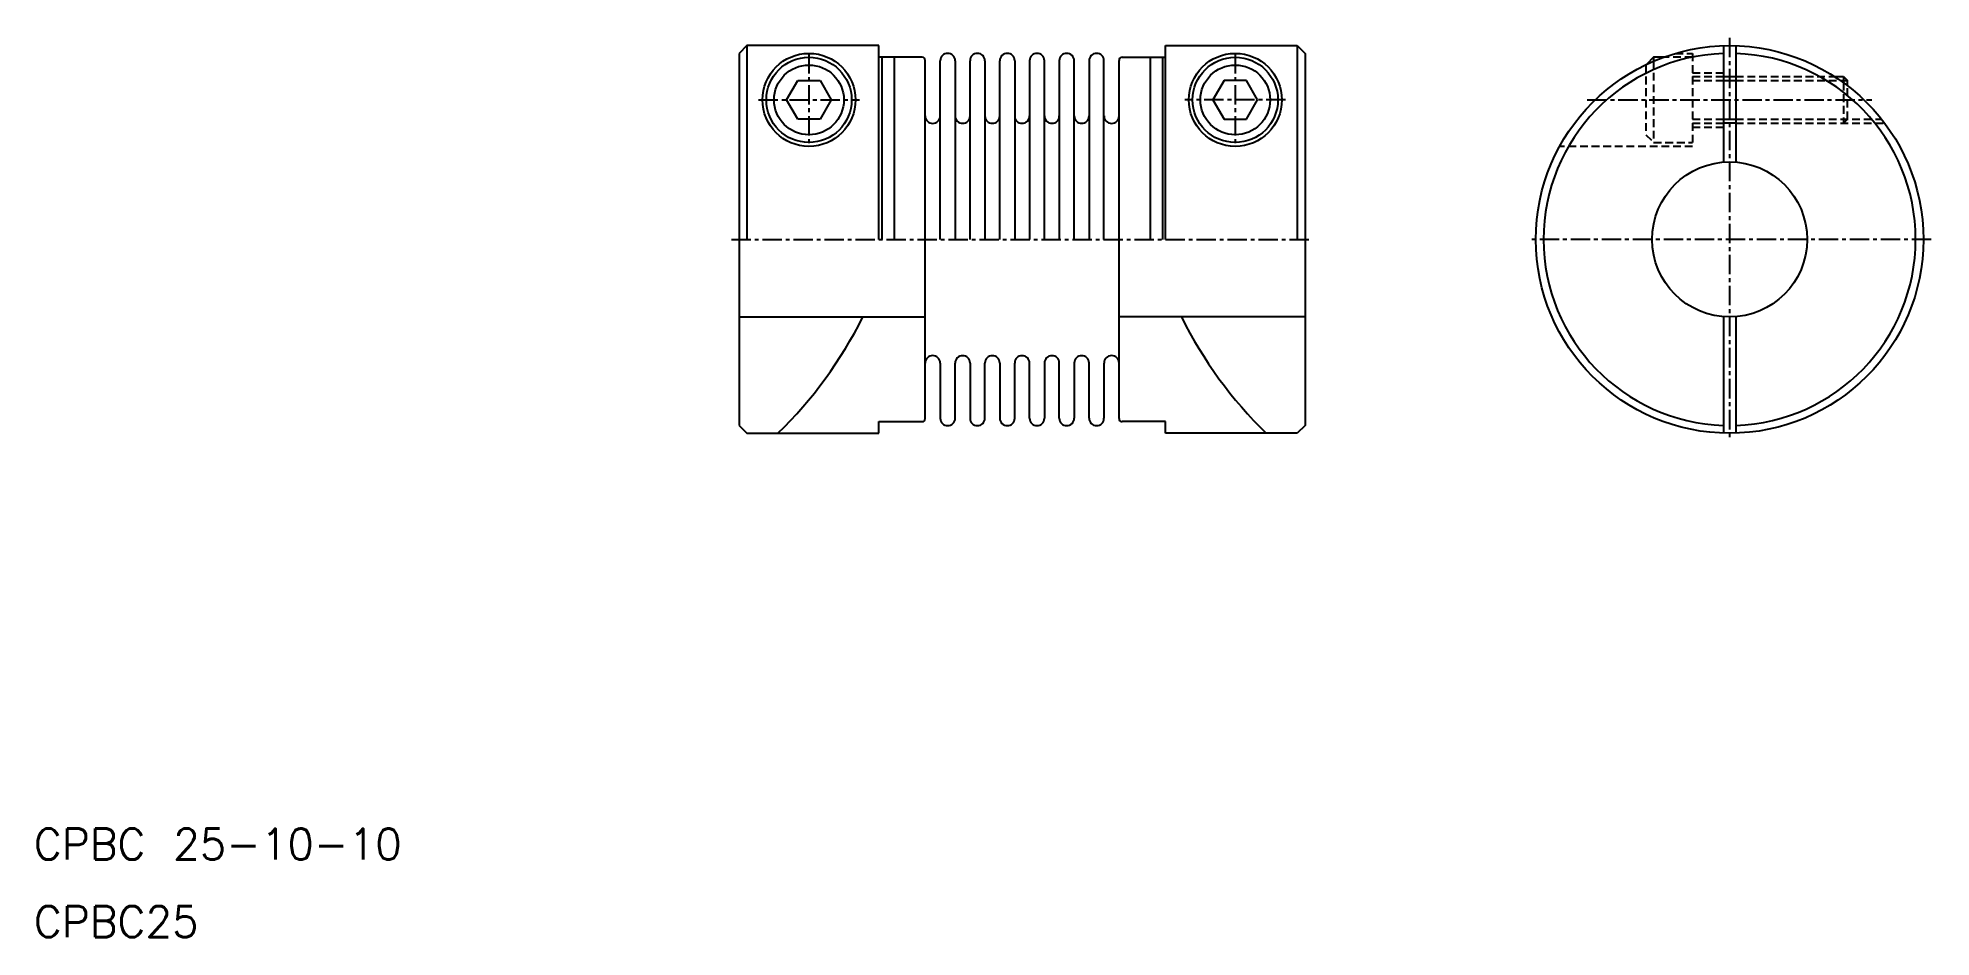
# Model space of a CAD drawing. Extents: x 5 to 127, y 5 to 63.
import ezdxf

# ---------------------------------------------------------------- set-up
doc = ezdxf.new("R2010")
doc.units = 0
doc.linetypes.add('CENTER', pattern=[2, 1.25, -0.25, 0.25, -0.25])
doc.linetypes.add('DASHED', pattern=[0.75, 0.5, -0.25])
doc.layers.get('0').update_dxf_attribs({"linetype": 'CONTINUOUS'})
doc.layers.add('CENTER', color=1, linetype='CENTER')
doc.styles.get("Standard").update_dxf_attribs({"font": 'txt', "bigfont": 'BIGFONT'})

msp = doc.modelspace()

# ---------------------------------------------------------------- linework, layer by layer
at = {"color": 7, "linetype": 'CONTINUOUS'}
for p, q in [((51, 62.5), (50.5, 62)), ((51, 62.5), (51, 50)), ((59.5, 62.5), (51, 62.5)), ((59.5, 50), (59.5, 62.5)), ((78, 50), (78, 62.5)), ((78, 62.5), (86.5, 62.5)), ((86.5, 62.5), (86.5, 50)), ((86.5, 62.5), (87, 62)), ((113.99, 62.49), (113.99, 54.98)), ((114.79, 62.49), (114.79, 54.98)), ((50.5, 62), (50.5, 38)), ((62.3, 61.75), (59.5, 61.75)), ((59.7, 61.75), (59.7, 50)), ((60.5, 61.75), (60.5, 50)), ((62.5, 38.45), (62.5, 61.55)), ((63.47, 50), (63.47, 61.52)), ((64.43, 61.52), (64.43, 50)), ((65.39, 50), (65.39, 61.52)), ((66.35, 61.52), (66.35, 50)), ((67.31, 50), (67.31, 61.52)), ((68.27, 61.52), (68.27, 50)), ((69.23, 61.52), (69.23, 50)), ((70.19, 50), (70.19, 61.52)), ((71.15, 61.52), (71.15, 50)), ((72.11, 50), (72.11, 61.52)), ((73.07, 61.52), (73.07, 50)), ((74.03, 50), (74.03, 61.52)), ((75, 38.45), (75, 61.55)), ((75.2, 61.75), (78, 61.75)), ((77, 61.75), (77, 50)), ((77.8, 61.75), (77.8, 50)), ((87, 62), (87, 38)), ((109.49, 61.75), (109.03, 61.29)), ((109.49, 61.75), (109.49, 61.5)), ((110.12, 61.75), (109.49, 61.75)), ((53.56, 59), (54.28, 60.25)), ((54.28, 60.25), (55.72, 60.25)), ((55.72, 60.25), (56.44, 59)), ((81.78, 60.25), (81.06, 59)), ((83.22, 60.25), (81.78, 60.25)), ((83.94, 59), (83.22, 60.25)), ((113.99, 60.5), (114.79, 60.5)), ((121.17, 60.5), (121.74, 60.5)), ((121.74, 60.5), (121.99, 60.25)), ((121.74, 60.5), (121.74, 60.11)), ((121.99, 59.92), (121.99, 60.25)), ((54.28, 57.75), (53.56, 59)), ((56.44, 59), (55.72, 57.75)), ((81.06, 59), (81.78, 57.75)), ((83.22, 57.75), (83.94, 59)), ((55.72, 57.75), (54.28, 57.75)), ((81.78, 57.75), (83.22, 57.75)), ((114.79, 57.5), (113.99, 57.5)), ((107.71, 56), (107.71, 56)), ((109.85, 56), (109.85, 56)), ((50.5, 45), (62.5, 45)), ((87, 45), (75, 45)), ((113.99, 45.02), (113.99, 37.51)), ((114.79, 45.02), (114.79, 37.51)), ((63.47, 42.02), (63.47, 38.47)), ((64.43, 38.47), (64.43, 42.02)), ((65.39, 42.02), (65.39, 38.47)), ((66.35, 38.47), (66.35, 42.02)), ((67.31, 42.02), (67.31, 38.47)), ((68.27, 38.47), (68.27, 42.02)), ((69.23, 38.47), (69.23, 42.02)), ((70.19, 42.02), (70.19, 38.47)), ((71.15, 38.47), (71.15, 42.02)), ((72.11, 42.02), (72.11, 38.47)), ((73.07, 38.47), (73.07, 42.02)), ((74.03, 42.02), (74.03, 38.47)), ((50.5, 38), (51, 37.5)), ((59.5, 38.25), (62.3, 38.25)), ((59.5, 37.5), (59.5, 38.25)), ((78, 38.25), (75.2, 38.25)), ((78, 37.5), (78, 38.25)), ((87, 38), (86.5, 37.5)), ((51, 37.5), (59.5, 37.5)), ((86.5, 37.5), (78, 37.5))]:
    msp.add_line(p, q, dxfattribs=at)
at = {"color": 3, "linetype": 'DASHED'}
for p, q in [((109.03, 61.29), (108.99, 61.25)), ((108.99, 61.25), (108.99, 56.75)), ((109.49, 61.5), (109.49, 56.25)), ((111.99, 61.75), (110.12, 61.75)), ((110.89, 62), (111.99, 62)), ((111.99, 62), (111.99, 56)), ((111.99, 60.75), (113.99, 60.75)), ((111.99, 60.5), (113.99, 60.5)), ((111.99, 60.25), (113.99, 60.25)), ((114.79, 60.5), (121.17, 60.5)), ((114.79, 60.25), (121.54, 60.25)), ((121.74, 60.11), (121.74, 57.5)), ((121.99, 57.75), (121.99, 59.92)), ((111.99, 57.75), (113.99, 57.75)), ((111.99, 57.5), (113.99, 57.5)), ((114.79, 57.75), (124.2, 57.75)), ((114.79, 57.5), (124.39, 57.5)), ((121.99, 57.75), (121.74, 57.5)), ((108.99, 56.75), (109.49, 56.25)), ((109.49, 56.25), (111.99, 56.25)), ((111.99, 57.25), (113.99, 57.25)), ((111.99, 56), (103.42, 56))]:
    msp.add_line(p, q, dxfattribs=at)
at = {"color": 3, "linetype": 'CONTINUOUS'}
for p, q in [((113.99, 60.25), (114.79, 60.25)), ((121.54, 60.25), (121.99, 60.25)), ((113.99, 57.75), (114.79, 57.75))]:
    msp.add_line(p, q, dxfattribs=at)
at = {"color": 7, "linetype": 'CONTINUOUS'}
for centre, radius in [((114.39, 50), 12.5), ((55, 59), 3), ((55, 59), 2.75), ((55, 59), 2.25), ((82.5, 59), 3), ((82.5, 59), 2.75), ((82.5, 59), 2.25), ((114.39, 50), 5)]:
    msp.add_circle(centre, radius, dxfattribs=at)
for centre, radius, start, end in [((62.3, 61.55), 0.2, 0, 90), ((63.95, 61.52), 0.48, 0, 180), ((65.87, 61.52), 0.48, 0, 180), ((67.79, 61.52), 0.48, 0, 180), ((69.71, 61.52), 0.48, 0, 180), ((71.63, 61.52), 0.48, 0, 180), ((73.55, 61.52), 0.48, 0, 180), ((75.2, 61.55), 0.2, 90, 180), ((114.39, 50), 12, 91.9102, 268.0898), ((114.39, 50), 12, 271.9102, 88.0898), ((62.98, 57.97), 0.485, 180, 0), ((64.91, 57.97), 0.48, 180, 0), ((66.83, 57.97), 0.48, 180, 0), ((68.75, 57.97), 0.48, 180, 0), ((70.67, 57.97), 0.48, 180, 0), ((72.59, 57.97), 0.48, 180, 0), ((74.52, 57.97), 0.485, 180, 0), ((33.68, 57.35), 27.7, 314.2224, 333.5178), ((103.82, 57.35), 27.7, 206.4822, 225.7776), ((62.98, 42.02), 0.485, 0, 180), ((64.91, 42.02), 0.48, 0, 180), ((66.83, 42.02), 0.48, 0, 180), ((68.75, 42.02), 0.48, 0, 180), ((70.67, 42.02), 0.48, 0, 180), ((72.59, 42.02), 0.48, 0, 180), ((74.52, 42.02), 0.485, 0, 180), ((62.3, 38.45), 0.2, 270, 0), ((63.95, 38.47), 0.48, 180, 0), ((65.87, 38.47), 0.48, 180, 0), ((67.79, 38.47), 0.48, 180, 0), ((69.71, 38.47), 0.48, 180, 0), ((71.63, 38.47), 0.48, 180, 0), ((73.55, 38.47), 0.48, 180, 0), ((75.2, 38.45), 0.2, 180, 270)]:
    msp.add_arc(centre, radius, start, end, dxfattribs=at)
at = {"layer": 'CENTER', "color": 1, "linetype": 'CENTER'}
for p, q in [((114.39, 63), (114.39, 37)), ((55, 61.96), (55, 56.04)), ((82.5, 61.96), (82.5, 56.04)), ((51.75, 59), (58.25, 59)), ((85.75, 59), (79.25, 59)), ((105.21, 59), (123.56, 59)), ((50, 50), (87.5, 50)), ((127.39, 50), (101.39, 50))]:
    msp.add_line(p, q, dxfattribs=at)

# ---------------------------------------------------------------- texts
at = {"color": 7, "linetype": 'CONTINUOUS'}
for s, p in [('CPBC 25-10-10', (5, 10)), ('CPBC25', (5, 5))]:
    msp.add_text(s, height=2, dxfattribs=at).set_placement(p)

doc.saveas('drawing.dxf')
